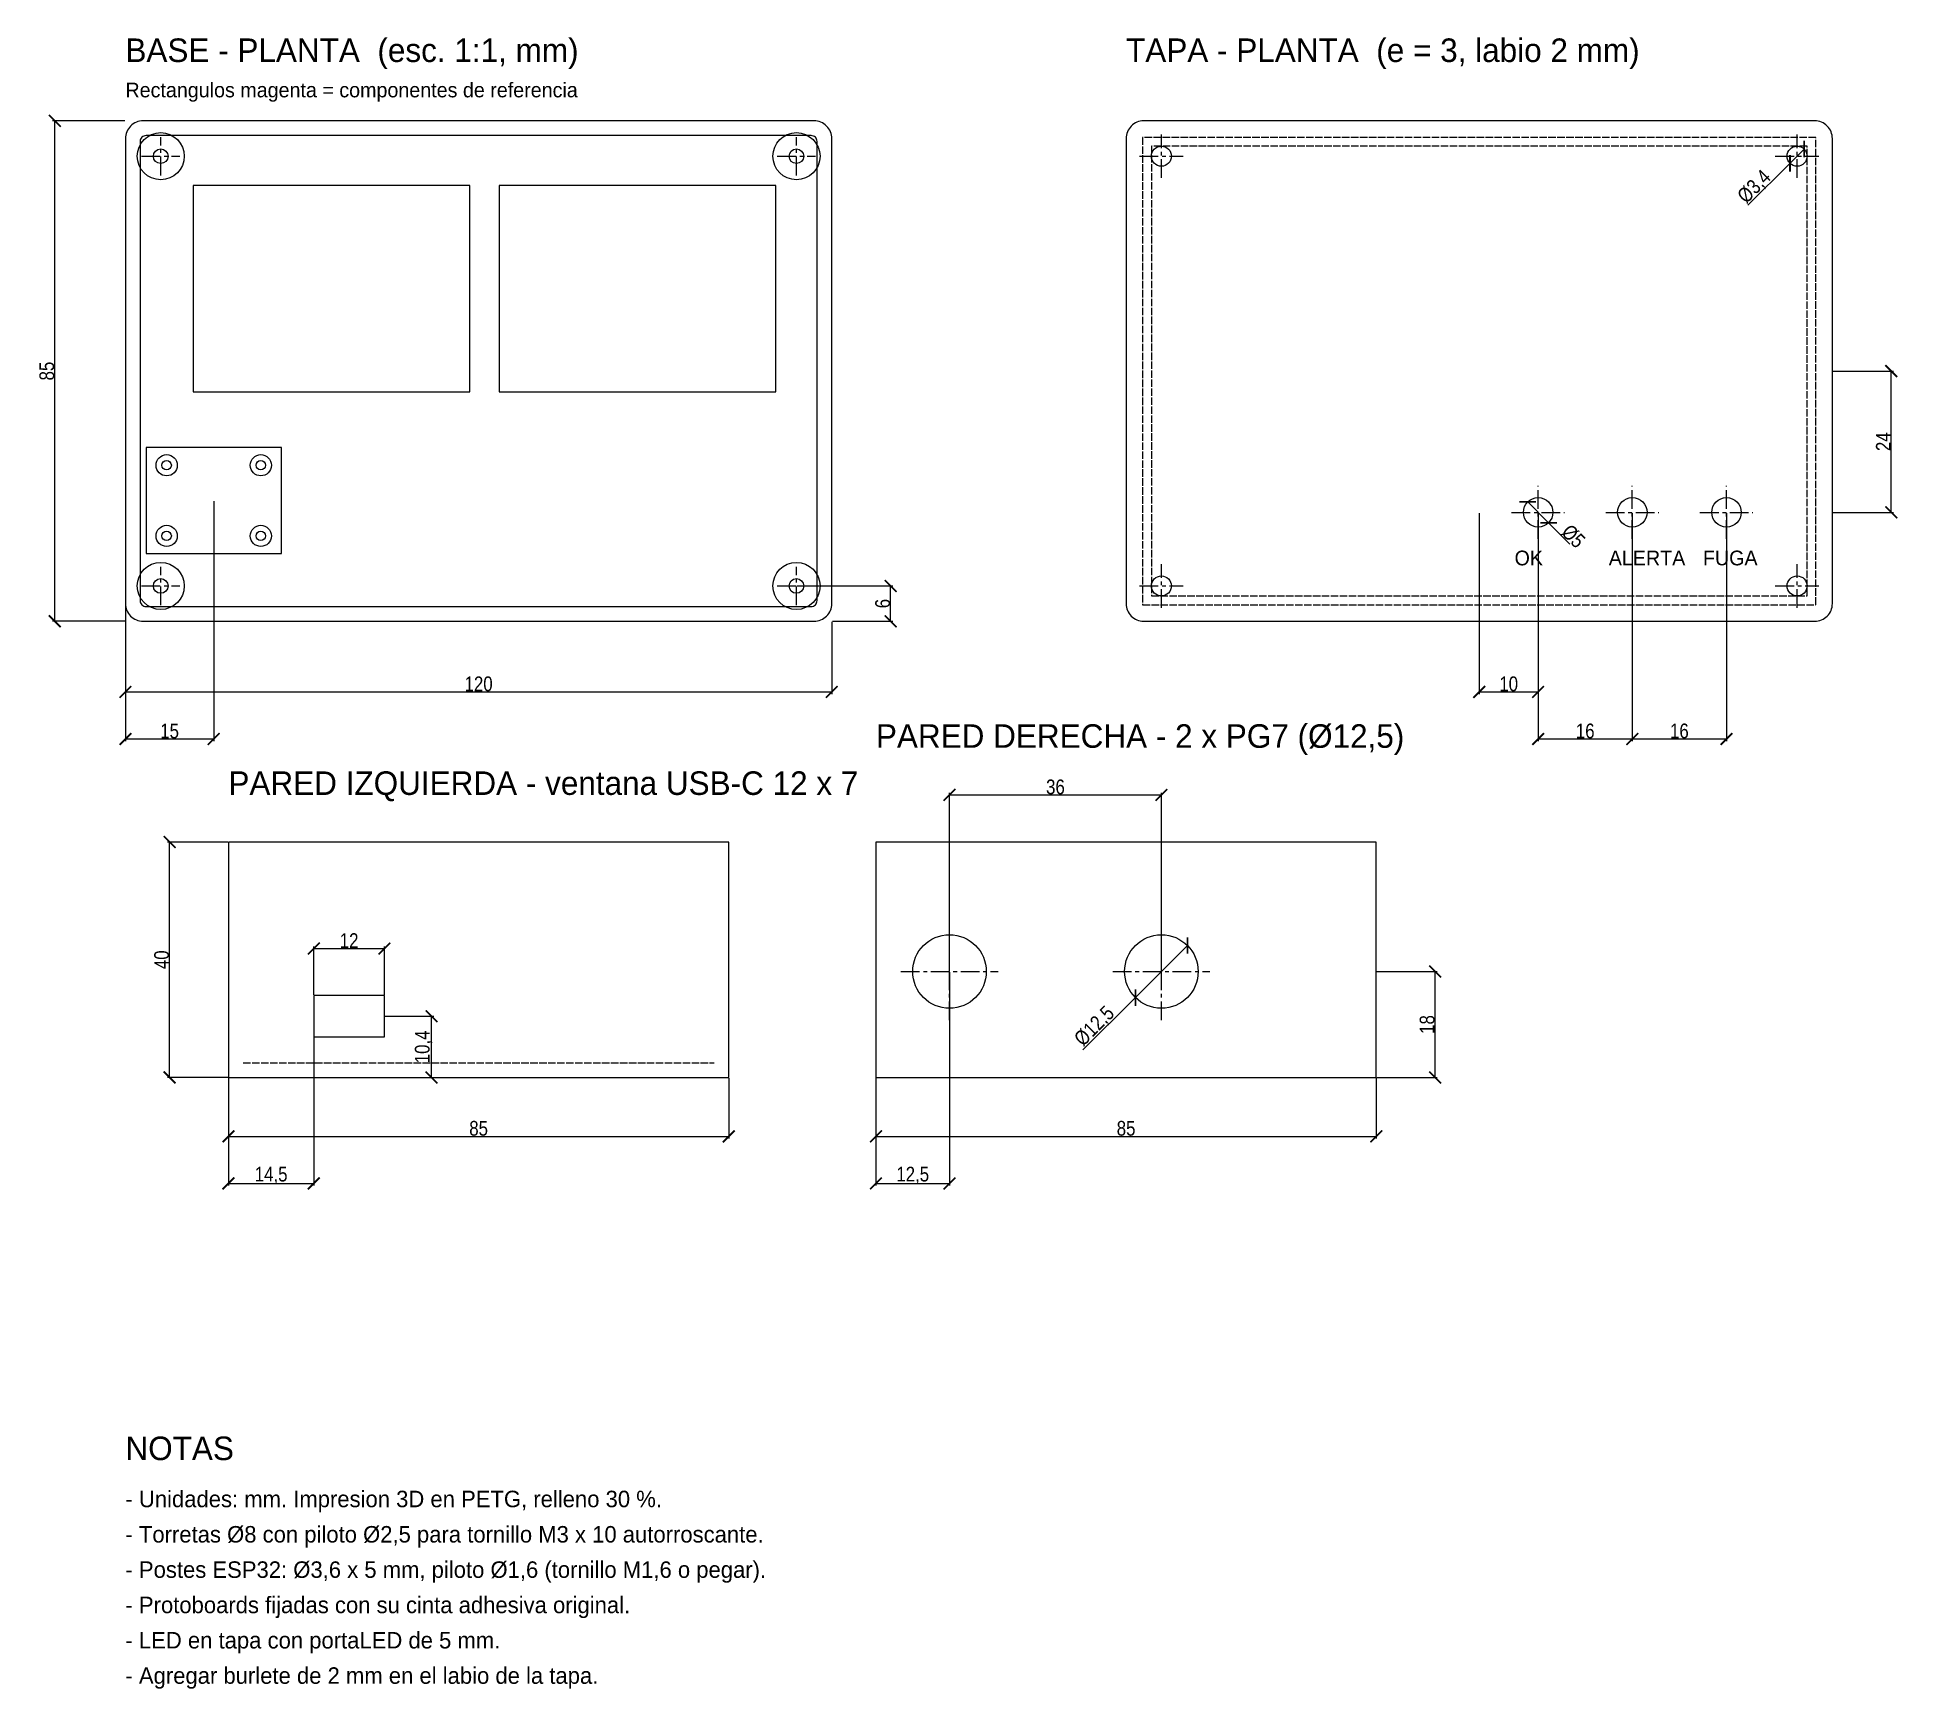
# Model space of a CAD drawing. Header units: millimetres. Extents: x -75 to 241, y -224 to 57.
import ezdxf

# ---------------------------------------------------------------- set-up
doc = ezdxf.new("R2010")
doc.units = ezdxf.units.MM
doc.linetypes.add('CENTER', pattern=[5.08, 3.175, -0.635, 0.635, -0.635])
doc.linetypes.add('DASHED', pattern=[1.524, 1.27, -0.254])
for name, color, linetype in [('AGUJEROS', 1, 'Continuous'), ('CONTORNO', 7, 'Continuous'), ('COTAS', 3, 'Continuous'), ('EJES', 4, 'CENTER'), ('OCULTO', 8, 'DASHED'), ('REFERENCIA', 6, 'Continuous'), ('TEXTO', 2, 'Continuous')]:
    doc.layers.add(name, color=color, linetype=linetype)
doc.styles.add('OpenSansCondensed-Light', font='OpenSansCondensed-Light.ttf')
doc.dimstyles.new('EZDXF', dxfattribs={"dimtxt": 2.5, "dimasz": 2, "dimexe": 0.375, "dimexo": 0.125, "dimgap": 0.1, "dimtad": 1, "dimdec": 1, "dimtxsty": 'OpenSansCondensed-Light', "dimblk": 'ARCHTICK', "dimcen": 2.5, "dimazin": 3, "dimtfac": 0.5, "dimtmove": 2, "dimatfit": 3})

# ---------------------------------------------------------------- blocks, each defined once
blk = doc.blocks.new('_ARCHTICK')
at = {"color": 0, "linetype": 'BYBLOCK', "const_width": 0.15}
blk.add_lwpolyline([(-0.5, -0.5), (0.5, 0.5)], dxfattribs=at)

msp = doc.modelspace()

# ---------------------------------------------------------------- linework, layer by layer
at = {"layer": 'AGUJEROS'}
msp.add_lwpolyline([(-28, -113.1), (-16, -113.1), (-16, -106.1), (-28, -106.1)], close=True, dxfattribs=at)
for centre, radius in [((116, 36.5), 1.7), ((224, 36.5), 1.7), ((-54, 36.5), 1.25), ((54, 36.5), 1.25), ((-53, -16), 0.8), ((-37, -16), 0.8), ((180, -24), 2.5), ((196, -24), 2.5), ((212, -24), 2.5), ((-53, -28), 0.8), ((-37, -28), 0.8), ((-54, -36.5), 1.25), ((54, -36.5), 1.25), ((116, -36.5), 1.7), ((224, -36.5), 1.7), ((80, -102), 6.25), ((116, -102), 6.25)]:
    msp.add_circle(centre, radius, dxfattribs=at)
at = {"layer": 'CONTORNO'}
for points in [[(-57, -42.5), (57, -42.5, 0.414214), (60, -39.5), (60, 39.5, 0.414214), (57, 42.5), (-57, 42.5, 0.414214), (-60, 39.5), (-60, -39.5, 0.414214)], [(113, -42.5), (227, -42.5, 0.414214), (230, -39.5), (230, 39.5, 0.414214), (227, 42.5), (113, 42.5, 0.414214), (110, 39.5), (110, -39.5, 0.414214)], [(-56.5, -40), (56.5, -40, 0.414214), (57.5, -39), (57.5, 39, 0.414214), (56.5, 40), (-56.5, 40, 0.414214), (-57.5, 39), (-57.5, -39, 0.414214)]]:
    msp.add_lwpolyline(points, format="xyb", close=True, dxfattribs=at)
for points in [[(-42.5, -120), (42.5, -120), (42.5, -80), (-42.5, -80)], [(67.5, -120), (152.5, -120), (152.5, -80), (67.5, -80)]]:
    msp.add_lwpolyline(points, close=True, dxfattribs=at)
for centre, radius in [((-54, 36.5), 4), ((54, 36.5), 4), ((-53, -16), 1.8), ((-37, -16), 1.8), ((-53, -28), 1.8), ((-37, -28), 1.8), ((-54, -36.5), 4), ((54, -36.5), 4)]:
    msp.add_circle(centre, radius, dxfattribs=at)
at = {"layer": 'EJES'}
for p, q in [((-54, 33.25), (-54, 39.75)), ((54, 33.25), (54, 39.75)), ((116, 32.8), (116, 40.2)), ((224, 32.8), (224, 40.2)), ((-57.25, 36.5), (-50.75, 36.5)), ((50.75, 36.5), (57.25, 36.5)), ((112.3, 36.5), (119.7, 36.5)), ((220.3, 36.5), (227.7, 36.5)), ((180, -28.5), (180, -19.5)), ((196, -28.5), (196, -19.5)), ((212, -28.5), (212, -19.5)), ((175.5, -24), (184.5, -24)), ((191.5, -24), (200.5, -24)), ((207.5, -24), (216.5, -24)), ((-54, -39.75), (-54, -33.25)), ((54, -39.75), (54, -33.25)), ((116, -40.2), (116, -32.8)), ((224, -40.2), (224, -32.8)), ((-57.25, -36.5), (-50.75, -36.5)), ((50.75, -36.5), (57.25, -36.5)), ((112.3, -36.5), (119.7, -36.5)), ((220.3, -36.5), (227.7, -36.5)), ((80, -110.25), (80, -93.75)), ((116, -110.25), (116, -93.75)), ((71.75, -102), (88.25, -102)), ((107.75, -102), (124.25, -102))]:
    msp.add_line(p, q, dxfattribs=at)
at = {"layer": 'OCULTO'}
msp.add_line((-40, -117.5), (40, -117.5), dxfattribs=at)
for points in [[(112.8, -39.7), (227.2, -39.7), (227.2, 39.7), (112.8, 39.7)], [(114.3, -38.2), (225.7, -38.2), (225.7, 38.2), (114.3, 38.2)]]:
    msp.add_lwpolyline(points, close=True, dxfattribs=at)
at = {"layer": 'REFERENCIA'}
for points in [[(-48.5, -3.5), (-1.5, -3.5), (-1.5, 31.5), (-48.5, 31.5)], [(3.5, -3.5), (50.5, -3.5), (50.5, 31.5), (3.5, 31.5)], [(-56.5, -31), (-33.5, -31), (-33.5, -13), (-56.5, -13)]]:
    msp.add_lwpolyline(points, close=True, dxfattribs=at)

# ---------------------------------------------------------------- texts
at = {"layer": 'TEXTO'}
for s, height, p in [('BASE - PLANTA  (esc. 1:1, mm)', 4, (-60, 52.5)), ('TAPA - PLANTA  (e = 3, labio 2 mm)', 4, (110, 52.5)), ('Rectangulos magenta = componentes de referencia', 2.5, (-60, 46.5)), ('OK', 2.5, (176, -33)), ('ALERTA', 2.5, (192, -33)), ('FUGA', 2.5, (208, -33)), ('PARED DERECHA - 2 x PG7 (Ø12,5)', 4, (67.5, -64)), ('PARED IZQUIERDA - ventana USB-C 12 x 7', 4, (-42.5, -72)), ('NOTAS', 4, (-60, -185)), ('- Unidades: mm. Impresion 3D en PETG, relleno 30 %.', 2.8, (-60, -193)), ('- Torretas Ø8 con piloto Ø2,5 para tornillo M3 x 10 autorroscante.', 2.8, (-60, -199)), ('- Postes ESP32: Ø3,6 x 5 mm, piloto Ø1,6 (tornillo M1,6 o pegar).', 2.8, (-60, -205)), ('- Protoboards fijadas con su cinta adhesiva original.', 2.8, (-60, -211)), ('- LED en tapa con portaLED de 5 mm.', 2.8, (-60, -217)), ('- Agregar burlete de 2 mm en el labio de la tapa.', 2.8, (-60, -223))]:
    msp.add_text(s, height=height, dxfattribs=at).set_placement(p)

# ---------------------------------------------------------------- dimensions: what is measured, and where the dimension line sits
at = {"layer": 'COTAS'}
for base, p1, p2 in [((-72, -42.5), (-60, -42.5), (-60, 42.5)), ((240, -24), (230, -24), (230, 0)), ((70, -42.5), (60, -42.5), (54, -36.5)), ((-52.5, -120), (-42.5, -120), (-42.5, -80)), ((162.5, -120), (152.5, -120), (152.5, -102)), ((-8, -120), (-16, -120), (-16, -109.6))]:
    msp.add_linear_dim(base=base, p1=p1, p2=p2, angle=90, dimstyle='EZDXF', dxfattribs=at).render()
for p1, p2 in [((225.2, 37.7), (222.8, 35.3)), ((178.23, -22.23), (181.77, -25.77)), ((120.42, -97.58), (111.58, -106.42))]:
    msp.add_diameter_dim_2p(p1=p1, p2=p2, dimstyle='EZDXF', dxfattribs=at).render()
for base, p1, p2 in [((-60, -62.5), (-60, -22), (-45, -22)), ((170, -54.5), (170, -24), (180, -24)), ((180, -62.5), (180, -24), (196, -24)), ((196, -62.5), (196, -24), (212, -24)), ((-60, -54.5), (-60, -42.5), (60, -42.5)), ((80, -72), (80, -102), (116, -102)), ((-28, -98.1), (-28, -106.1), (-16, -106.1)), ((67.5, -138), (67.5, -102), (80, -102)), ((-42.5, -138), (-42.5, -109.6), (-28, -109.6)), ((-42.5, -130), (-42.5, -120), (42.5, -120)), ((67.5, -130), (67.5, -120), (152.5, -120))]:
    msp.add_linear_dim(base=base, p1=p1, p2=p2, dimstyle='EZDXF', dxfattribs=at).render()

doc.saveas('drawing.dxf')
